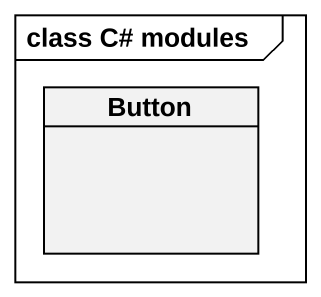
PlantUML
@startuml
mainframe class C# modules
hide circle
hide empty members
class Button
@enduml
